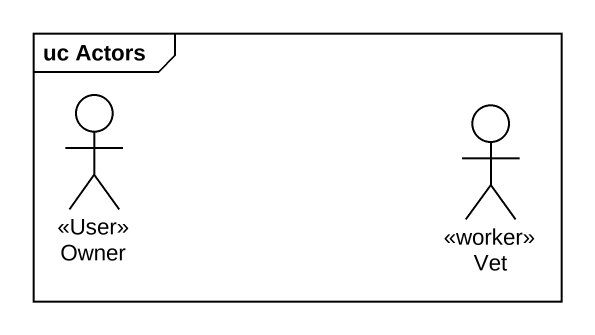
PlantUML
@startuml
mainframe uc Actors
actor Owner <<User>>
actor Vet <<worker>>
@enduml
